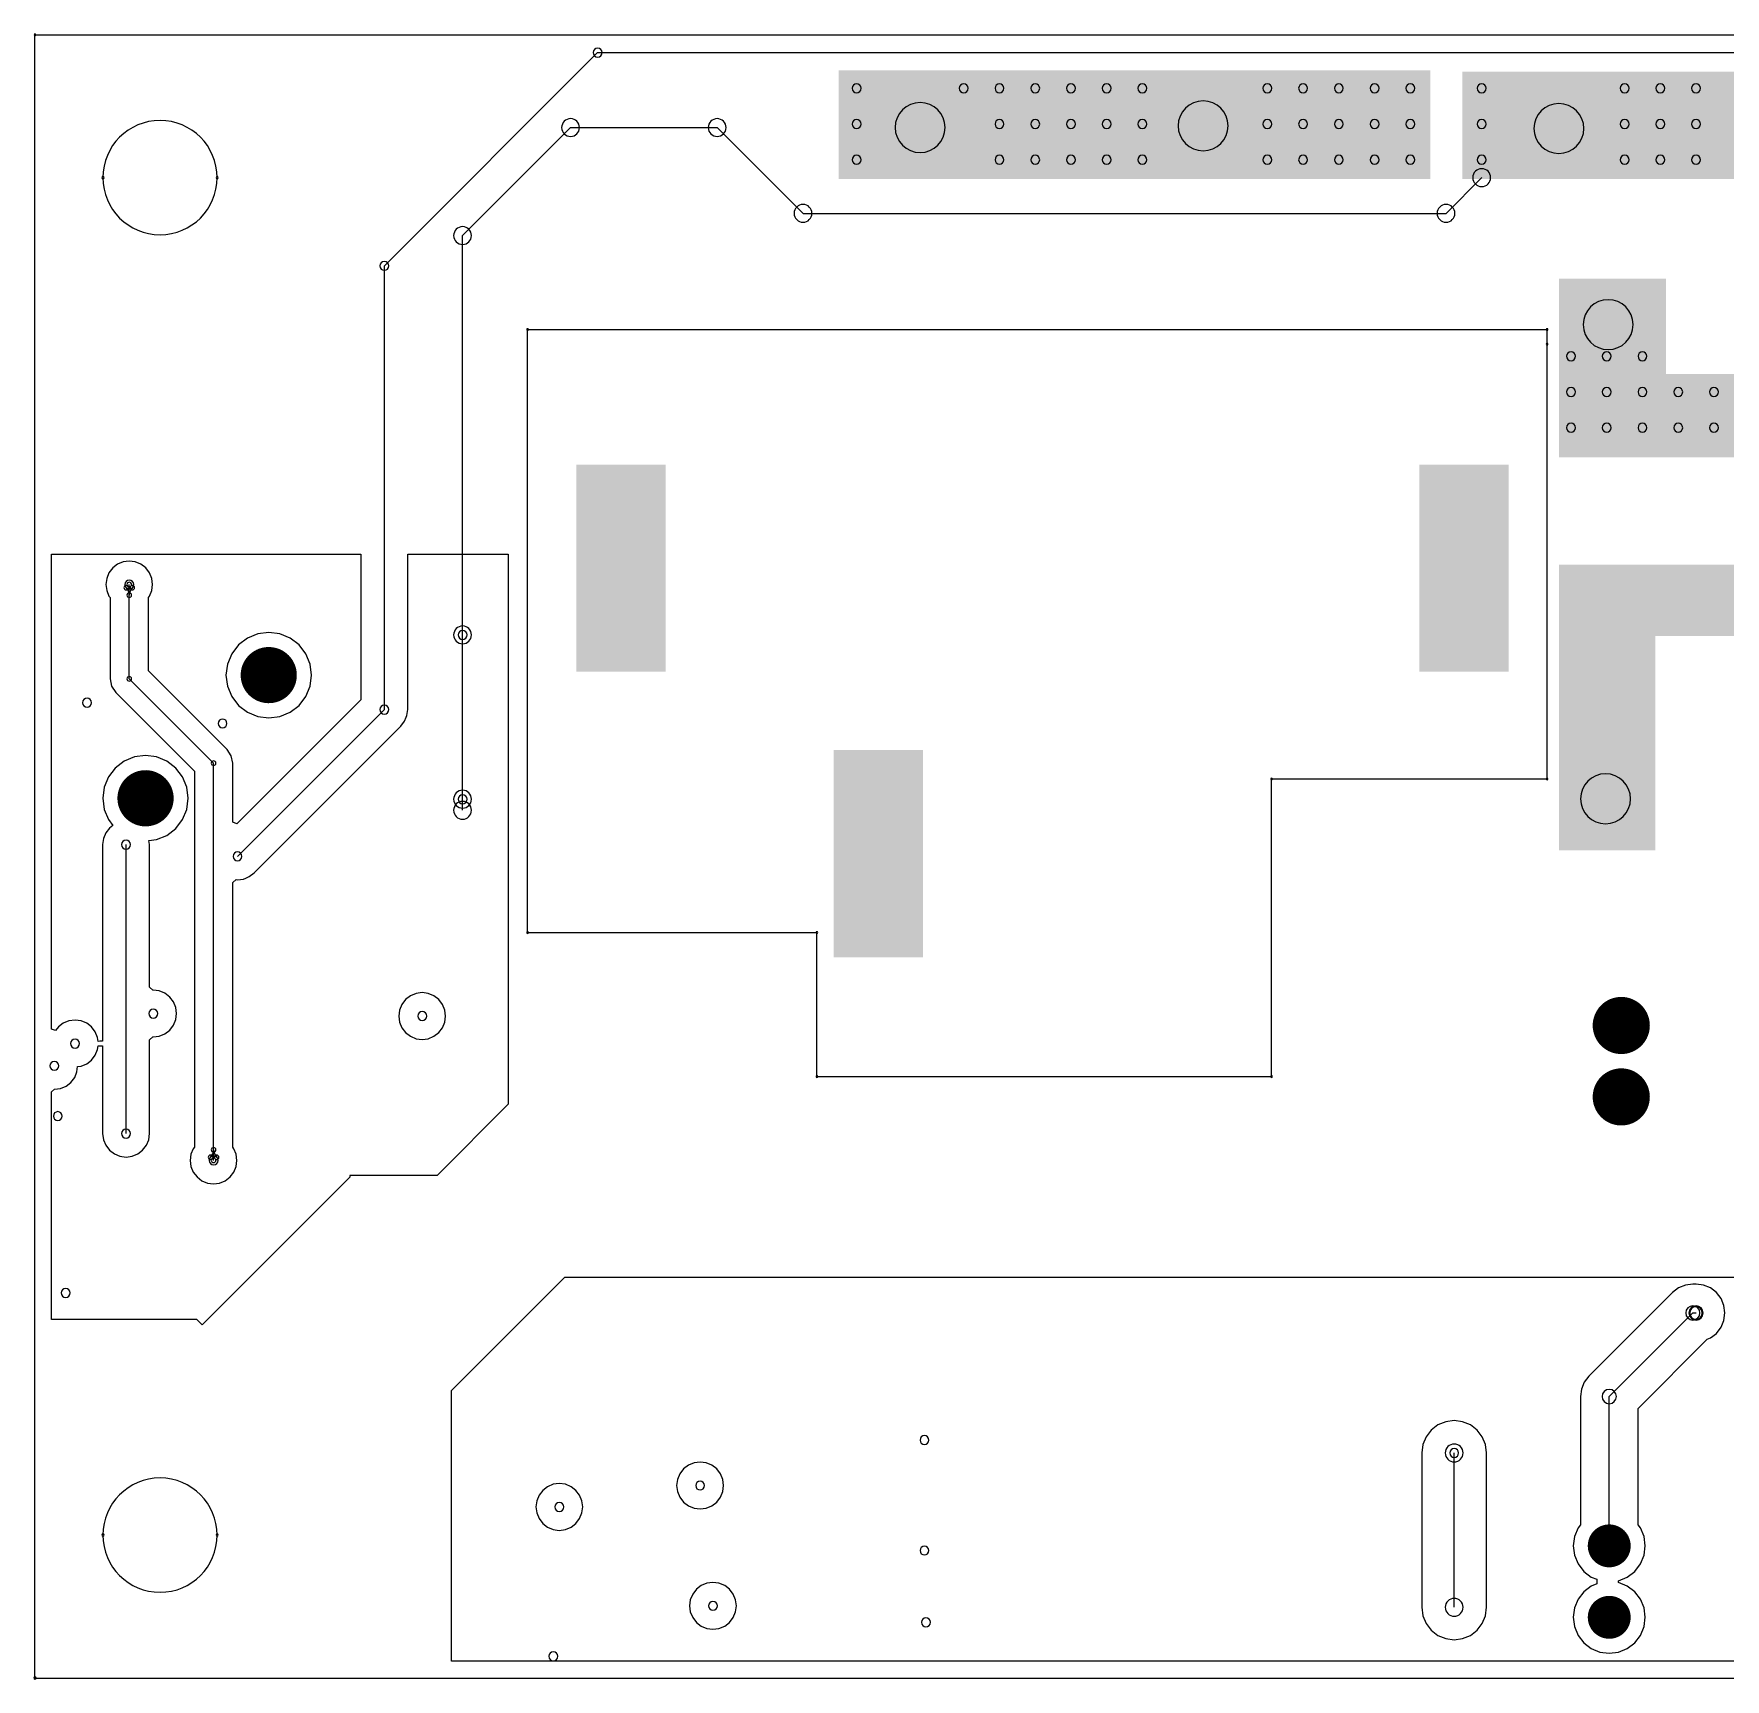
# Model space of a CAD drawing. Header units: inches. Extents: x 32166 to 34772, y 2386 to 4229.
# Drawn here: x 32893 to 33097.6, y 3322.4 to 3521.3 of the extents above; entities that cross this region are included whole.
import ezdxf

# ---------------------------------------------------------------- set-up
doc = ezdxf.new("R2010")
doc.units = ezdxf.units.IN
doc.header["$LTSCALE"] = 0.64311
doc.header["$MEASUREMENT"] = 0
for name, color, linetype in [('KEEPOUTLAYER', 6, 'CONTINUOUS'), ('MIDLAYER2', 76, 'CONTINUOUS'), ('MULTILAYER', 9, 'CONTINUOUS')]:
    doc.layers.add(name, color=color, linetype=linetype)

msp = doc.modelspace()

# ---------------------------------------------------------------- linework, layer by layer
at = {"layer": 'KEEPOUTLAYER'}
for p, q in [((32893.17, 3521.21), (34340.37, 3521.21)), ((32893.17, 3322.49), (32893.17, 3521.21)), ((32952.74, 3485.55), (33076.03, 3485.55)), ((32952.74, 3412.63), (32952.74, 3485.55)), ((33076.03, 3483.78), (33076.03, 3485.55)), ((33076.03, 3431.21), (33076.03, 3483.78)), ((33042.72, 3395.22), (33042.72, 3431.21)), ((33042.72, 3431.21), (33076.03, 3431.21)), ((32952.74, 3412.63), (32987.73, 3412.63)), ((32987.73, 3395.22), (32987.73, 3412.63)), ((32987.73, 3395.22), (33042.72, 3395.22)), ((32893.17, 3322.49), (34340.37, 3322.49))]:
    msp.add_line(p, q, dxfattribs=at)
for centre, radius, start, end in [((32893.17, 3521.21), 0.108, 0, 180), ((32893.17, 3521.21), 0.108, 0, 180), ((32893.17, 3521.21), 0.108, 180, 0), ((32893.17, 3521.21), 0.108, 180, 0), ((32908.29, 3503.93), 6.91, 0, 180), ((32901.38, 3503.93), 0.137, 0, 180), ((32901.38, 3503.93), 0.137, 180, 0), ((32908.29, 3503.93), 6.91, 180, 0), ((32915.2, 3503.93), 0.137, 0, 180), ((32915.2, 3503.93), 0.137, 180, 0), ((32952.74, 3485.55), 0.108, 0, 180), ((32952.74, 3485.55), 0.108, 0, 180), ((32952.74, 3485.55), 0.108, 180, 0), ((32952.74, 3485.55), 0.108, 180, 0), ((33076.03, 3485.55), 0.108, 0, 180), ((33076.03, 3485.55), 0.108, 0, 180), ((33076.03, 3485.55), 0.108, 180, 0), ((33076.03, 3485.55), 0.108, 180, 0), ((33076.03, 3483.78), 0.108, 0, 180), ((33076.03, 3483.78), 0.108, 0, 180), ((33076.03, 3483.78), 0.108, 180, 0), ((33076.03, 3483.78), 0.108, 180, 0), ((33042.72, 3431.21), 0.108, 0, 180), ((33042.72, 3431.21), 0.108, 0, 180), ((33042.72, 3431.21), 0.108, 180, 0), ((33042.72, 3431.21), 0.108, 180, 0), ((33076.03, 3431.21), 0.108, 0, 180), ((33076.03, 3431.21), 0.108, 0, 180), ((33076.03, 3431.21), 0.108, 180, 0), ((33076.03, 3431.21), 0.108, 180, 0), ((32952.74, 3412.63), 0.108, 0, 180), ((32952.74, 3412.63), 0.108, 0, 180), ((32952.74, 3412.63), 0.108, 180, 0), ((32952.74, 3412.63), 0.108, 180, 0), ((32987.73, 3412.63), 0.108, 0, 180), ((32987.73, 3412.63), 0.108, 0, 180), ((32987.73, 3412.63), 0.108, 180, 0), ((32987.73, 3412.63), 0.108, 180, 0), ((32987.73, 3395.22), 0.108, 0, 180), ((32987.73, 3395.22), 0.108, 0, 180), ((32987.73, 3395.22), 0.108, 180, 0), ((32987.73, 3395.22), 0.108, 180, 0), ((33042.72, 3395.22), 0.108, 0, 180), ((33042.72, 3395.22), 0.108, 0, 180), ((33042.72, 3395.22), 0.108, 180, 0), ((33042.72, 3395.22), 0.108, 180, 0), ((32908.29, 3339.77), 6.91, 0, 180), ((32901.38, 3339.77), 0.137, 0, 180), ((32901.38, 3339.77), 0.137, 180, 0), ((32908.29, 3339.77), 6.91, 180, 0), ((32915.2, 3339.77), 0.137, 0, 180), ((32915.2, 3339.77), 0.137, 180, 0), ((32893.17, 3322.49), 0.137, 0, 180), ((32893.17, 3322.49), 0.137, 180, 0), ((32893.17, 3322.49), 0.108, 0, 180), ((32893.17, 3322.49), 0.108, 180, 0)]:
    msp.add_arc(centre, radius, start, end, dxfattribs=at)
at = {"layer": 'MIDLAYER2'}
for p, q in [((32935.42, 3493.26), (32961.21, 3519.05)), ((32961.21, 3519.05), (34061.77, 3519.05)), ((32944.88, 3496.92), (32957.94, 3509.98)), ((32957.94, 3509.98), (32975.67, 3509.98)), ((32975.67, 3509.98), (32986.05, 3499.61)), ((33063.81, 3499.61), (33068.13, 3503.93)), ((32986.05, 3499.61), (33063.81, 3499.61)), ((32944.88, 3448.63), (32944.88, 3496.92)), ((32935.42, 3439.6), (32935.42, 3493.26)), ((32895.15, 3400.96), (32895.15, 3458.4)), ((32895.15, 3458.4), (32932.58, 3458.4)), ((32903.16, 3457.18), (32902.57, 3456.73)), ((32903.84, 3457.46), (32903.16, 3457.18)), ((32904.57, 3457.56), (32903.84, 3457.46)), ((32905.3, 3457.46), (32904.57, 3457.56)), ((32905.99, 3457.18), (32905.3, 3457.46)), ((32906.57, 3456.73), (32905.99, 3457.18)), ((32932.58, 3458.4), (32932.58, 3440.78)), ((32938.25, 3439.6), (32938.25, 3458.4)), ((32938.25, 3458.4), (32950.41, 3458.4)), ((32950.41, 3458.4), (32950.41, 3391.87)), ((32901.84, 3455.46), (32901.74, 3454.72)), ((32901.74, 3454.72), (32901.84, 3453.99)), ((32902.12, 3456.14), (32901.84, 3455.46)), ((32902.57, 3456.73), (32902.12, 3456.14)), ((32904.57, 3443.32), (32904.57, 3454.72)), ((32907.02, 3456.14), (32906.57, 3456.73)), ((32907.31, 3455.46), (32907.02, 3456.14)), ((32907.4, 3454.72), (32907.31, 3455.46)), ((32907.31, 3453.99), (32907.4, 3454.72)), ((32901.84, 3453.99), (32902.12, 3453.31)), ((32902.12, 3453.31), (32902.25, 3453.14)), ((32902.25, 3453.14), (32902.25, 3443.32)), ((32906.89, 3453.14), (32907.02, 3453.31)), ((32906.89, 3444.28), (32906.89, 3453.14)), ((32907.02, 3453.31), (32907.31, 3453.99)), ((32920.1, 3448.77), (32918.85, 3448.25)), ((32921.44, 3448.94), (32920.1, 3448.77)), ((32922.78, 3448.77), (32921.44, 3448.94)), ((32924.02, 3448.25), (32922.78, 3448.77)), ((32944.88, 3428.76), (32944.88, 3448.63)), ((32917.78, 3447.43), (32916.96, 3446.36)), ((32918.85, 3448.25), (32917.78, 3447.43)), ((32925.1, 3447.43), (32924.02, 3448.25)), ((32925.92, 3446.36), (32925.1, 3447.43)), ((32916.44, 3445.11), (32916.26, 3443.77)), ((32916.96, 3446.36), (32916.44, 3445.11)), ((32926.44, 3445.11), (32925.92, 3446.36)), ((32926.61, 3443.77), (32926.44, 3445.11)), ((32902.25, 3443.32), (32902.25, 3443.32)), ((32902.25, 3443.32), (32902.25, 3443.32)), ((32902.25, 3443.32), (32902.43, 3442.43)), ((32902.43, 3442.43), (32902.93, 3441.68)), ((32904.57, 3443.32), (32914.77, 3433.12)), ((32916.41, 3434.77), (32906.89, 3444.28)), ((32916.26, 3443.77), (32916.44, 3442.43)), ((32916.44, 3442.43), (32916.96, 3441.18)), ((32925.92, 3441.18), (32926.44, 3442.43)), ((32926.44, 3442.43), (32926.61, 3443.77)), ((32902.93, 3441.68), (32912.45, 3432.16)), ((32916.96, 3441.18), (32917.78, 3440.11)), ((32932.58, 3440.78), (32917.6, 3425.79)), ((32925.1, 3440.11), (32925.92, 3441.18)), ((32917.66, 3421.85), (32935.42, 3439.6)), ((32917.78, 3440.11), (32918.85, 3439.29)), ((32918.85, 3439.29), (32920.1, 3438.77)), ((32920.1, 3438.77), (32921.44, 3438.6)), ((32921.44, 3438.6), (32922.78, 3438.77)), ((32922.78, 3438.77), (32924.02, 3439.29)), ((32924.02, 3439.29), (32925.1, 3440.11)), ((32937.87, 3438.19), (32938.07, 3438.67)), ((32938.07, 3438.67), (32938.15, 3438.87)), ((32938.15, 3438.87), (32938.25, 3439.6)), ((32919.66, 3419.85), (32937.42, 3437.6)), ((32937.42, 3437.6), (32937.87, 3438.19)), ((32916.91, 3434.01), (32916.41, 3434.77)), ((32902.88, 3432.53), (32902.06, 3431.46)), ((32903.95, 3433.35), (32902.88, 3432.53)), ((32905.2, 3433.87), (32903.95, 3433.35)), ((32906.54, 3434.05), (32905.2, 3433.87)), ((32907.88, 3433.87), (32906.54, 3434.05)), ((32909.13, 3433.35), (32907.88, 3433.87)), ((32910.2, 3432.53), (32909.13, 3433.35)), ((32911.02, 3431.46), (32910.2, 3432.53)), ((32914.77, 3385.09), (32914.77, 3433.12)), ((32917.09, 3433.12), (32916.91, 3434.01)), ((32917.09, 3426), (32917.09, 3433.12)), ((32901.54, 3430.21), (32901.37, 3428.87)), ((32902.06, 3431.46), (32901.54, 3430.21)), ((32911.54, 3430.21), (32911.02, 3431.46)), ((32911.71, 3428.87), (32911.54, 3430.21)), ((32912.45, 3432.16), (32912.45, 3386.67)), ((32901.37, 3428.87), (32901.54, 3427.53)), ((32911.54, 3427.53), (32911.71, 3428.87)), ((32944.88, 3427.42), (32944.88, 3428.76)), ((32901.54, 3427.53), (32902.06, 3426.29)), ((32902.06, 3426.29), (32902.59, 3425.59)), ((32910.2, 3425.21), (32911.02, 3426.29)), ((32911.02, 3426.29), (32911.54, 3427.53)), ((32901.73, 3424.69), (32901.45, 3424.01)), ((32902.18, 3425.28), (32901.73, 3424.69)), ((32902.59, 3425.59), (32902.18, 3425.28)), ((32907.88, 3423.88), (32909.13, 3424.39)), ((32909.13, 3424.39), (32910.2, 3425.21)), ((32917.6, 3425.79), (32917.09, 3426)), ((32901.45, 3424.01), (32901.35, 3423.27)), ((32901.35, 3423.27), (32901.35, 3399.51)), ((32904.18, 3388.33), (32904.18, 3423.27)), ((32906.95, 3423.75), (32907.88, 3423.88)), ((32907.02, 3423.27), (32906.95, 3423.75)), ((32907.02, 3406.03), (32907.02, 3423.27)), ((32917.09, 3418.68), (32917.5, 3419.04)), ((32917.09, 3386.67), (32917.09, 3418.68)), ((32917.5, 3419.04), (32917.66, 3419.02)), ((32917.66, 3419.02), (32918.39, 3419.11)), ((32918.39, 3419.11), (32918.68, 3419.23)), ((32918.68, 3419.23), (32919.08, 3419.4)), ((32919.08, 3419.4), (32919.66, 3419.85)), ((32907.43, 3405.67), (32907.02, 3406.03)), ((32907.47, 3405.67), (32907.43, 3405.67)), ((32908.2, 3405.58), (32907.47, 3405.67)), ((32908.88, 3405.29), (32908.2, 3405.58)), ((32909.47, 3404.84), (32908.88, 3405.29)), ((32909.92, 3404.26), (32909.47, 3404.84)), ((32910.2, 3403.57), (32909.92, 3404.26)), ((32910.3, 3402.84), (32910.2, 3403.57)), ((32937.54, 3403.95), (32937.26, 3403.27)), ((32937.99, 3404.54), (32937.54, 3403.95)), ((32938.58, 3404.99), (32937.99, 3404.54)), ((32939.26, 3405.27), (32938.58, 3404.99)), ((32940, 3405.37), (32939.26, 3405.27)), ((32940.73, 3405.27), (32940, 3405.37)), ((32941.41, 3404.99), (32940.73, 3405.27)), ((32942, 3404.54), (32941.41, 3404.99)), ((32942.45, 3403.95), (32942, 3404.54)), ((32942.73, 3403.27), (32942.45, 3403.95)), ((32896.59, 3401.67), (32896, 3401.22)), ((32897.27, 3401.95), (32896.59, 3401.67)), ((32898.01, 3402.04), (32897.27, 3401.95)), ((32898.74, 3401.95), (32898.01, 3402.04)), ((32899.42, 3401.67), (32898.74, 3401.95)), ((32900.01, 3401.22), (32899.42, 3401.67)), ((32909.92, 3401.43), (32910.2, 3402.11)), ((32910.2, 3402.11), (32910.3, 3402.84)), ((32937.26, 3403.27), (32937.16, 3402.54)), ((32937.16, 3402.54), (32937.26, 3401.81)), ((32937.26, 3401.81), (32937.54, 3401.12)), ((32942.45, 3401.12), (32942.73, 3401.81)), ((32942.83, 3402.54), (32942.73, 3403.27)), ((32942.73, 3401.81), (32942.83, 3402.54)), ((32895.67, 3400.78), (32895.15, 3400.96)), ((32896, 3401.22), (32895.67, 3400.78)), ((32900.46, 3400.63), (32900.01, 3401.22)), ((32900.74, 3399.95), (32900.46, 3400.63)), ((32900.8, 3399.47), (32900.74, 3399.95)), ((32901.01, 3399.49), (32900.8, 3399.47)), ((32901.35, 3399.51), (32901.01, 3399.49)), ((32901.01, 3399.49), (32901.01, 3399.49)), ((32907.02, 3399.65), (32907.43, 3400.01)), ((32907.02, 3388.33), (32907.02, 3399.65)), ((32907.43, 3400.01), (32907.47, 3400.01)), ((32907.47, 3400.01), (32908.2, 3400.11)), ((32908.2, 3400.11), (32908.88, 3400.39)), ((32908.88, 3400.39), (32909.47, 3400.84)), ((32909.47, 3400.84), (32909.92, 3401.43)), ((32937.54, 3401.12), (32937.99, 3400.54)), ((32937.99, 3400.54), (32938.58, 3400.09)), ((32938.58, 3400.09), (32939.26, 3399.8)), ((32939.26, 3399.8), (32940, 3399.71)), ((32940, 3399.71), (32940.73, 3399.8)), ((32940.73, 3399.8), (32941.41, 3400.09)), ((32941.41, 3400.09), (32942, 3400.54)), ((32942, 3400.54), (32942.45, 3401.12)), ((32900.01, 3397.21), (32900.46, 3397.8)), ((32900.46, 3397.8), (32900.74, 3398.48)), ((32900.74, 3398.48), (32900.8, 3398.95)), ((32900.8, 3398.95), (32901.01, 3398.94)), ((32901.01, 3398.94), (32901.01, 3398.94)), ((32901.01, 3398.94), (32901.35, 3398.92)), ((32901.35, 3398.92), (32901.35, 3388.33)), ((32897.97, 3395.1), (32898.25, 3395.79)), ((32898.25, 3395.79), (32898.33, 3396.42)), ((32898.33, 3396.42), (32898.74, 3396.48)), ((32898.74, 3396.48), (32899.42, 3396.76)), ((32899.42, 3396.76), (32900.01, 3397.21)), ((32895.15, 3393.37), (32895.51, 3393.69)), ((32895.15, 3365.86), (32895.15, 3393.37)), ((32895.51, 3393.69), (32896.25, 3393.79)), ((32896.25, 3393.79), (32896.93, 3394.07)), ((32896.93, 3394.07), (32897.52, 3394.52)), ((32897.52, 3394.52), (32897.97, 3395.1)), ((32950.41, 3391.87), (32941.81, 3383.27)), ((32901.35, 3388.33), (32901.45, 3387.59)), ((32901.45, 3387.59), (32901.73, 3386.91)), ((32906.64, 3386.91), (32906.92, 3387.59)), ((32906.92, 3387.59), (32907.02, 3388.33)), ((32901.73, 3386.91), (32902.18, 3386.32)), ((32902.18, 3386.32), (32902.18, 3386.32)), ((32902.18, 3386.32), (32902.18, 3386.32)), ((32902.18, 3386.32), (32902.18, 3386.32)), ((32902.18, 3386.32), (32902.18, 3386.32)), ((32902.18, 3386.32), (32902.18, 3386.32)), ((32902.18, 3386.32), (32902.18, 3386.32)), ((32902.18, 3386.32), (32902.18, 3386.32)), ((32902.18, 3386.32), (32902.18, 3386.32)), ((32902.18, 3386.32), (32902.18, 3386.32)), ((32902.18, 3386.32), (32902.18, 3386.32)), ((32902.18, 3386.32), (32902.18, 3386.32)), ((32902.18, 3386.32), (32902.77, 3385.87)), ((32902.77, 3385.87), (32903.45, 3385.59)), ((32903.45, 3385.59), (32904.18, 3385.49)), ((32904.18, 3385.49), (32904.92, 3385.59)), ((32904.92, 3385.59), (32905.6, 3385.87)), ((32904.92, 3385.59), (32904.92, 3385.59)), ((32904.92, 3385.59), (32904.92, 3385.59)), ((32905.6, 3385.87), (32906.19, 3386.32)), ((32906.19, 3386.32), (32906.64, 3386.91)), ((32906.19, 3386.32), (32906.19, 3386.32)), ((32906.19, 3386.32), (32906.19, 3386.32)), ((32912.03, 3385.82), (32911.94, 3385.09)), ((32912.31, 3386.5), (32912.03, 3385.82)), ((32912.45, 3386.67), (32912.31, 3386.5)), ((32917.22, 3386.5), (32917.09, 3386.67)), ((32917.5, 3385.82), (32917.22, 3386.5)), ((32917.6, 3385.09), (32917.5, 3385.82)), ((32911.94, 3385.09), (32912.03, 3384.35)), ((32912.03, 3384.35), (32912.31, 3383.67)), ((32912.31, 3383.67), (32912.77, 3383.08)), ((32916.77, 3383.08), (32917.22, 3383.67)), ((32917.22, 3383.67), (32917.5, 3384.35)), ((32917.5, 3384.35), (32917.6, 3385.09)), ((32941.81, 3383.27), (32931.23, 3383.27)), ((32931.23, 3383.27), (32931.23, 3383.06)), ((32912.77, 3383.08), (32913.35, 3382.63)), ((32913.35, 3382.63), (32914.03, 3382.35)), ((32931.23, 3383.06), (32913.38, 3365.21)), ((32914.03, 3382.35), (32914.77, 3382.25)), ((32914.77, 3382.25), (32915.5, 3382.35)), ((32915.5, 3382.35), (32916.18, 3382.63)), ((32916.18, 3382.63), (32916.77, 3383.08)), ((32952.85, 3366.56), (32957.25, 3370.96)), ((32957.25, 3370.96), (33107.74, 3370.96)), ((33091.19, 3369.1), (33081.08, 3359)), ((33091.92, 3369.66), (33091.19, 3369.1)), ((33092.76, 3370.01), (33091.92, 3369.66)), ((33093.66, 3370.13), (33092.76, 3370.01)), ((33094.05, 3370.13), (33093.66, 3370.13)), ((33094.95, 3370.01), (33094.05, 3370.13)), ((33095.79, 3369.66), (33094.95, 3370.01)), ((33096.51, 3369.1), (33095.79, 3369.66)), ((33097.07, 3368.38), (33096.51, 3369.1)), ((33097.41, 3367.54), (33097.07, 3368.38)), ((33097.53, 3366.64), (33097.41, 3367.54)), ((32912.74, 3365.86), (32895.15, 3365.86)), ((32913.38, 3365.21), (32912.74, 3365.86)), ((32943.54, 3357.24), (32952.85, 3366.56)), ((33083.55, 3356.53), (33093.66, 3366.64)), ((33093.66, 3366.64), (33094.05, 3366.64)), ((33096.51, 3364.17), (33097.07, 3364.9)), ((33097.07, 3364.9), (33097.41, 3365.74)), ((33097.41, 3365.74), (33097.53, 3366.64)), ((33087.04, 3355.09), (33095.41, 3363.46)), ((33095.41, 3363.46), (33095.79, 3363.62)), ((33095.79, 3363.62), (33096.51, 3364.17)), ((33081.08, 3359), (33080.53, 3358.27)), ((32943.54, 3324.53), (32943.54, 3357.24)), ((33080.18, 3357.43), (33080.06, 3356.53)), ((33080.06, 3356.53), (33080.06, 3341.03)), ((33080.53, 3358.27), (33080.18, 3357.43)), ((33083.55, 3338.47), (33083.55, 3356.53)), ((33087.04, 3341.03), (33087.04, 3355.09)), ((33062.03, 3352.48), (33061.4, 3351.67)), ((33062.84, 3353.1), (33062.03, 3352.48)), ((33063.79, 3353.49), (33062.84, 3353.1)), ((33064.8, 3353.63), (33063.79, 3353.49)), ((33065.82, 3353.49), (33064.8, 3353.63)), ((33066.76, 3353.1), (33065.82, 3353.49)), ((33067.57, 3352.48), (33066.76, 3353.1)), ((33068.2, 3351.67), (33067.57, 3352.48)), ((33061.01, 3350.72), (33060.88, 3349.71)), ((33061.4, 3351.67), (33061.01, 3350.72)), ((33068.59, 3350.72), (33068.2, 3351.67)), ((33068.72, 3349.71), (33068.59, 3350.72)), ((32972.87, 3348.51), (32972.19, 3348.23)), ((32973.61, 3348.61), (32972.87, 3348.51)), ((32974.34, 3348.51), (32973.61, 3348.61)), ((32975.02, 3348.23), (32974.34, 3348.51)), ((33060.88, 3349.71), (33060.88, 3331.04)), ((33064.8, 3331.04), (33064.8, 3349.71)), ((33068.72, 3331.04), (33068.72, 3349.71)), ((32970.87, 3346.51), (32970.77, 3345.77)), ((32971.15, 3347.19), (32970.87, 3346.51)), ((32971.6, 3347.78), (32971.15, 3347.19)), ((32972.19, 3348.23), (32971.6, 3347.78)), ((32975.61, 3347.78), (32975.02, 3348.23)), ((32976.06, 3347.19), (32975.61, 3347.78)), ((32976.34, 3346.51), (32976.06, 3347.19)), ((32976.44, 3345.77), (32976.34, 3346.51)), ((32954.13, 3344.6), (32953.85, 3343.92)), ((32954.58, 3345.18), (32954.13, 3344.6)), ((32955.17, 3345.63), (32954.58, 3345.18)), ((32955.85, 3345.92), (32955.17, 3345.63)), ((32956.58, 3346.01), (32955.85, 3345.92)), ((32957.32, 3345.92), (32956.58, 3346.01)), ((32958, 3345.63), (32957.32, 3345.92)), ((32958.59, 3345.18), (32958, 3345.63)), ((32959.04, 3344.6), (32958.59, 3345.18)), ((32959.32, 3343.92), (32959.04, 3344.6)), ((32970.77, 3345.77), (32970.87, 3345.04)), ((32970.87, 3345.04), (32971.15, 3344.36)), ((32971.15, 3344.36), (32971.6, 3343.77)), ((32975.61, 3343.77), (32976.06, 3344.36)), ((32976.06, 3344.36), (32976.34, 3345.04)), ((32976.34, 3345.04), (32976.44, 3345.77)), ((32953.85, 3343.92), (32953.75, 3343.18)), ((32953.75, 3343.18), (32953.85, 3342.45)), ((32953.85, 3342.45), (32954.13, 3341.77)), ((32959.04, 3341.77), (32959.32, 3342.45)), ((32959.42, 3343.18), (32959.32, 3343.92)), ((32959.32, 3342.45), (32959.42, 3343.18)), ((32971.6, 3343.77), (32972.19, 3343.32)), ((32972.19, 3343.32), (32972.87, 3343.04)), ((32972.87, 3343.04), (32973.61, 3342.94)), ((32973.61, 3342.94), (32974.34, 3343.04)), ((32974.34, 3343.04), (32975.02, 3343.32)), ((32975.02, 3343.32), (32975.61, 3343.77)), ((32954.13, 3341.77), (32954.58, 3341.18)), ((32954.58, 3341.18), (32955.17, 3340.73)), ((32955.17, 3340.73), (32955.85, 3340.45)), ((32955.85, 3340.45), (32956.58, 3340.35)), ((32956.58, 3340.35), (32957.32, 3340.45)), ((32957.32, 3340.45), (32958, 3340.73)), ((32958, 3340.73), (32958.59, 3341.18)), ((32958.59, 3341.18), (32959.04, 3341.77)), ((33079.78, 3340.65), (33079.34, 3339.6)), ((33080.06, 3341.03), (33079.78, 3340.65)), ((33087.32, 3340.65), (33087.04, 3341.03)), ((33087.76, 3339.6), (33087.32, 3340.65)), ((33079.34, 3339.6), (33079.19, 3338.47)), ((33079.19, 3338.47), (33079.34, 3337.35)), ((33087.91, 3338.47), (33087.76, 3339.6)), ((33087.76, 3337.35), (33087.91, 3338.47)), ((33079.34, 3337.35), (33079.78, 3336.29)), ((33079.78, 3336.29), (33080.47, 3335.39)), ((33086.63, 3335.39), (33087.32, 3336.29)), ((33087.32, 3336.29), (33087.76, 3337.35)), ((32975.16, 3334.05), (32974.43, 3333.95)), ((32975.89, 3333.95), (32975.16, 3334.05)), ((33080.47, 3335.39), (33081.37, 3334.7)), ((33081.37, 3334.7), (33082.03, 3334.43)), ((33082.03, 3334.43), (33082.03, 3333.88)), ((33084.68, 3334.26), (33085.73, 3334.7)), ((33084.68, 3334.04), (33084.68, 3334.26)), ((33085.73, 3333.61), (33084.68, 3334.04)), ((33085.73, 3334.7), (33086.63, 3335.39)), ((32972.71, 3332.63), (32972.42, 3331.95)), ((32973.16, 3333.22), (32972.71, 3332.63)), ((32973.74, 3333.67), (32973.16, 3333.22)), ((32974.43, 3333.95), (32973.74, 3333.67)), ((32976.58, 3333.67), (32975.89, 3333.95)), ((32977.16, 3333.22), (32976.58, 3333.67)), ((32977.61, 3332.63), (32977.16, 3333.22)), ((32977.9, 3331.95), (32977.61, 3332.63)), ((33079.78, 3332.01), (33079.34, 3330.96)), ((33080.47, 3332.91), (33079.78, 3332.01)), ((33081.37, 3333.61), (33080.47, 3332.91)), ((33082.03, 3333.88), (33081.37, 3333.61)), ((33086.63, 3332.91), (33085.73, 3333.61)), ((33087.32, 3332.01), (33086.63, 3332.91)), ((33087.76, 3330.96), (33087.32, 3332.01)), ((32972.42, 3331.95), (32972.33, 3331.22)), ((32972.33, 3331.22), (32972.42, 3330.48)), ((32972.42, 3330.48), (32972.71, 3329.8)), ((32977.61, 3329.8), (32977.9, 3330.48)), ((32977.99, 3331.22), (32977.9, 3331.95)), ((32977.9, 3330.48), (32977.99, 3331.22)), ((33060.88, 3331.04), (33061.01, 3330.03)), ((33061.01, 3330.03), (33061.4, 3329.08)), ((33068.2, 3329.08), (33068.59, 3330.03)), ((33068.59, 3330.03), (33068.72, 3331.04)), ((33079.34, 3330.96), (33079.19, 3329.83)), ((33087.91, 3329.83), (33087.76, 3330.96)), ((32972.71, 3329.8), (32973.16, 3329.21)), ((32973.16, 3329.21), (32973.74, 3328.76)), ((32973.74, 3328.76), (32974.43, 3328.48)), ((32974.43, 3328.48), (32975.16, 3328.38)), ((32975.16, 3328.38), (32975.89, 3328.48)), ((32975.89, 3328.48), (32976.58, 3328.76)), ((32976.58, 3328.76), (32977.16, 3329.21)), ((32977.16, 3329.21), (32977.61, 3329.8)), ((33061.4, 3329.08), (33062.03, 3328.27)), ((33062.03, 3328.27), (33062.84, 3327.65)), ((33066.76, 3327.65), (33067.57, 3328.27)), ((33067.57, 3328.27), (33068.2, 3329.08)), ((33079.19, 3329.83), (33079.34, 3328.71)), ((33079.34, 3328.71), (33079.78, 3327.65)), ((33087.32, 3327.65), (33087.76, 3328.71)), ((33087.76, 3328.71), (33087.91, 3329.83)), ((33062.84, 3327.65), (33063.79, 3327.25)), ((33063.79, 3327.25), (33064.8, 3327.12)), ((33064.8, 3327.12), (33065.82, 3327.25)), ((33065.82, 3327.25), (33066.76, 3327.65)), ((33079.78, 3327.65), (33080.47, 3326.75)), ((33080.47, 3326.75), (33081.37, 3326.06)), ((33081.37, 3326.06), (33082.42, 3325.62)), ((33084.68, 3325.62), (33085.73, 3326.06)), ((33085.73, 3326.06), (33086.63, 3326.75)), ((33086.63, 3326.75), (33087.32, 3327.65)), ((33467.26, 3324.53), (32943.54, 3324.53)), ((33082.42, 3325.62), (33083.55, 3325.48)), ((33083.55, 3325.48), (33084.68, 3325.62))]:
    msp.add_line(p, q, dxfattribs=at)
for points, const_width in [([(32922.64, 3444.97, 1), (32920.24, 3442.57, 1)], 3.4), ([(32907.74, 3430.08, 1), (32905.34, 3427.67, 1)], 3.4), ([(33083.28, 3401.4, 1), (33086.73, 3401.4, 1)], 3.46), ([(33083.28, 3392.76, 1), (33086.73, 3392.76, 1)], 3.46), ([(33084.85, 3338.47, 1), (33082.25, 3338.47, 1)], 2.59), ([(33084.85, 3329.83, 1), (33082.25, 3329.83, 1)], 2.59)]:
    msp.add_lwpolyline(points, format="xyb", close=True, dxfattribs=dict(at, const_width=const_width))
for centre, radius, start, end in [((32961.21, 3519.05), 0.54, 0, 180), ((32961.21, 3519.05), 0.54, 0, 180), ((32961.21, 3519.05), 0.54, 180, 0), ((32961.21, 3519.05), 0.54, 180, 0), ((32992.53, 3514.73), 0.54, 0, 180), ((32992.53, 3514.73), 0.54, 180, 0), ((33005.49, 3514.73), 0.54, 0, 180), ((33005.49, 3514.73), 0.54, 180, 0), ((33009.81, 3514.73), 0.54, 0, 180), ((33009.81, 3514.73), 0.54, 180, 0), ((33014.13, 3514.73), 0.54, 0, 180), ((33014.13, 3514.73), 0.54, 180, 0), ((33018.45, 3514.73), 0.54, 0, 180), ((33018.45, 3514.73), 0.54, 180, 0), ((33022.77, 3514.73), 0.54, 0, 180), ((33022.77, 3514.73), 0.54, 180, 0), ((33027.09, 3514.73), 0.54, 0, 180), ((33027.09, 3514.73), 0.54, 180, 0), ((33042.21, 3514.73), 0.54, 0, 180), ((33042.21, 3514.73), 0.54, 180, 0), ((33046.53, 3514.73), 0.54, 0, 180), ((33046.53, 3514.73), 0.54, 180, 0), ((33050.85, 3514.73), 0.54, 0, 180), ((33050.85, 3514.73), 0.54, 180, 0), ((33055.17, 3514.73), 0.54, 0, 180), ((33055.17, 3514.73), 0.54, 180, 0), ((33059.49, 3514.73), 0.54, 0, 180), ((33059.49, 3514.73), 0.54, 180, 0), ((33068.13, 3514.73), 0.54, 0, 180), ((33068.13, 3514.73), 0.54, 180, 0), ((33085.41, 3514.73), 0.54, 0, 180), ((33085.41, 3514.73), 0.54, 180, 0), ((33089.73, 3514.73), 0.54, 0, 180), ((33089.73, 3514.73), 0.54, 180, 0), ((33094.05, 3514.73), 0.54, 0, 180), ((33094.05, 3514.73), 0.54, 180, 0), ((33000.21, 3509.98), 3.02, 0, 180), ((33034.43, 3510.19), 3.02, 0, 180), ((33077.46, 3509.87), 3.02, 0, 180), ((32957.94, 3509.98), 1.08, 0, 180), ((32957.94, 3509.98), 1.08, 0, 180), ((32957.94, 3509.98), 1.08, 180, 0), ((32957.94, 3509.98), 1.08, 180, 0), ((32975.67, 3509.98), 1.08, 0, 180), ((32975.67, 3509.98), 1.08, 0, 180), ((32975.67, 3509.98), 1.08, 180, 0), ((32975.67, 3509.98), 1.08, 180, 0), ((32992.53, 3510.41), 0.54, 0, 180), ((32992.53, 3510.41), 0.54, 180, 0), ((33000.21, 3509.98), 3.02, 180, 0), ((33009.81, 3510.41), 0.54, 0, 180), ((33009.81, 3510.41), 0.54, 180, 0), ((33014.13, 3510.41), 0.54, 0, 180), ((33014.13, 3510.41), 0.54, 180, 0), ((33018.45, 3510.41), 0.54, 0, 180), ((33018.45, 3510.41), 0.54, 180, 0), ((33022.77, 3510.41), 0.54, 0, 180), ((33022.77, 3510.41), 0.54, 180, 0), ((33027.09, 3510.41), 0.54, 0, 180), ((33027.09, 3510.41), 0.54, 180, 0), ((33034.43, 3510.19), 3.02, 180, 0), ((33042.21, 3510.41), 0.54, 0, 180), ((33042.21, 3510.41), 0.54, 180, 0), ((33046.53, 3510.41), 0.54, 0, 180), ((33046.53, 3510.41), 0.54, 180, 0), ((33050.85, 3510.41), 0.54, 0, 180), ((33050.85, 3510.41), 0.54, 180, 0), ((33055.17, 3510.41), 0.54, 0, 180), ((33055.17, 3510.41), 0.54, 180, 0), ((33059.49, 3510.41), 0.54, 0, 180), ((33059.49, 3510.41), 0.54, 180, 0), ((33068.13, 3510.41), 0.54, 0, 180), ((33068.13, 3510.41), 0.54, 180, 0), ((33085.41, 3510.41), 0.54, 0, 180), ((33085.41, 3510.41), 0.54, 180, 0), ((33089.73, 3510.41), 0.54, 0, 180), ((33089.73, 3510.41), 0.54, 180, 0), ((33094.05, 3510.41), 0.54, 0, 180), ((33094.05, 3510.41), 0.54, 180, 0), ((33077.46, 3509.87), 3.02, 180, 0), ((32992.53, 3506.09), 0.54, 0, 180), ((32992.53, 3506.09), 0.54, 180, 0), ((33009.81, 3506.09), 0.54, 0, 180), ((33009.81, 3506.09), 0.54, 180, 0), ((33014.13, 3506.09), 0.54, 0, 180), ((33014.13, 3506.09), 0.54, 180, 0), ((33018.45, 3506.09), 0.54, 0, 180), ((33018.45, 3506.09), 0.54, 180, 0), ((33022.77, 3506.09), 0.54, 0, 180), ((33022.77, 3506.09), 0.54, 180, 0), ((33027.09, 3506.09), 0.54, 0, 180), ((33027.09, 3506.09), 0.54, 180, 0), ((33042.21, 3506.09), 0.54, 0, 180), ((33042.21, 3506.09), 0.54, 180, 0), ((33046.53, 3506.09), 0.54, 0, 180), ((33046.53, 3506.09), 0.54, 180, 0), ((33050.85, 3506.09), 0.54, 0, 180), ((33050.85, 3506.09), 0.54, 180, 0), ((33055.17, 3506.09), 0.54, 0, 180), ((33055.17, 3506.09), 0.54, 180, 0), ((33059.49, 3506.09), 0.54, 0, 180), ((33059.49, 3506.09), 0.54, 180, 0), ((33068.13, 3506.09), 0.54, 0, 180), ((33068.13, 3506.09), 0.54, 180, 0), ((33085.41, 3506.09), 0.54, 0, 180), ((33085.41, 3506.09), 0.54, 180, 0), ((33089.73, 3506.09), 0.54, 0, 180), ((33089.73, 3506.09), 0.54, 180, 0), ((33094.05, 3506.09), 0.54, 0, 180), ((33094.05, 3506.09), 0.54, 180, 0), ((33068.13, 3503.93), 1.08, 0, 180), ((33068.13, 3503.93), 1.08, 180, 0), ((32986.05, 3499.61), 1.08, 0, 180), ((32986.05, 3499.61), 1.08, 0, 180), ((33063.81, 3499.61), 1.08, 0, 180), ((33063.81, 3499.61), 1.08, 0, 180), ((32944.88, 3496.92), 1.08, 0, 180), ((32944.88, 3496.92), 1.08, 0, 180), ((32986.05, 3499.61), 1.08, 180, 0), ((32986.05, 3499.61), 1.08, 180, 0), ((33063.81, 3499.61), 1.08, 180, 0), ((33063.81, 3499.61), 1.08, 180, 0), ((32944.88, 3496.92), 1.08, 180, 0), ((32944.88, 3496.92), 1.08, 180, 0), ((32935.42, 3493.26), 0.54, 0, 180), ((32935.42, 3493.26), 0.54, 0, 180), ((32935.42, 3493.26), 0.54, 180, 0), ((32935.42, 3493.26), 0.54, 180, 0), ((33083.42, 3486.15), 3.02, 0, 180), ((33083.42, 3486.15), 3.02, 180, 0), ((33078.93, 3482.33), 0.54, 0, 180), ((33078.93, 3482.33), 0.54, 180, 0), ((33083.25, 3482.33), 0.54, 0, 180), ((33083.25, 3482.33), 0.54, 180, 0), ((33087.57, 3482.33), 0.54, 0, 180), ((33087.57, 3482.33), 0.54, 180, 0), ((33078.93, 3478.01), 0.54, 0, 180), ((33078.93, 3478.01), 0.54, 0, 180), ((33078.93, 3478.01), 0.54, 180, 0), ((33078.93, 3478.01), 0.54, 180, 0), ((33083.25, 3478.01), 0.54, 0, 180), ((33083.25, 3478.01), 0.54, 0, 180), ((33083.25, 3478.01), 0.54, 180, 0), ((33083.25, 3478.01), 0.54, 180, 0), ((33087.57, 3478.01), 0.54, 0, 180), ((33087.57, 3478.01), 0.54, 0, 180), ((33087.57, 3478.01), 0.54, 180, 0), ((33087.57, 3478.01), 0.54, 180, 0), ((33091.89, 3478.01), 0.54, 0, 180), ((33091.89, 3478.01), 0.54, 180, 0), ((33096.21, 3478.01), 0.54, 0, 180), ((33096.21, 3478.01), 0.54, 180, 0), ((33078.93, 3473.69), 0.54, 0, 180), ((33078.93, 3473.69), 0.54, 180, 0), ((33083.25, 3473.69), 0.54, 0, 180), ((33083.25, 3473.69), 0.54, 180, 0), ((33087.57, 3473.69), 0.54, 0, 180), ((33087.57, 3473.69), 0.54, 180, 0), ((33091.89, 3473.69), 0.54, 0, 180), ((33091.89, 3473.69), 0.54, 180, 0), ((33096.21, 3473.69), 0.54, 0, 180), ((33096.21, 3473.69), 0.54, 180, 0), ((32904.57, 3454.72), 0.54, 0, 180), ((32904.57, 3454.72), 0.54, 180, 0), ((32904.57, 3454.72), 0.274, 0, 180), ((32904.57, 3454.72), 0.274, 180, 0), ((32904.2, 3454.35), 0.274, 0, 180), ((32904.2, 3454.35), 0.274, 0, 180), ((32904.2, 3454.35), 0.274, 180, 0), ((32904.2, 3454.35), 0.274, 180, 0), ((32903.29, 3453.44), 1.28, 0.0004, 45.0004), ((32903.29, 3453.44), 1.28, 0.0004, 45.0004), ((32904.57, 3453.44), 0.274, 0, 180), ((32904.57, 3453.44), 0.274, 0, 180), ((32904.57, 3453.44), 0.274, 0, 180), ((32904.57, 3453.44), 0.274, 0, 180), ((32904.57, 3453.44), 0.274, 180, 0), ((32904.57, 3453.44), 0.274, 180, 0), ((32904.57, 3453.44), 0.274, 180, 0), ((32904.57, 3453.44), 0.274, 180, 0), ((32905.85, 3453.44), 1.28, 134.9996, 179.9996), ((32905.85, 3453.44), 1.28, 134.9996, 179.9996), ((32904.95, 3454.35), 0.274, 0, 180), ((32904.95, 3454.35), 0.274, 0, 180), ((32904.95, 3454.35), 0.274, 180, 0), ((32904.95, 3454.35), 0.274, 180, 0), ((32944.88, 3448.63), 1.08, 0, 180), ((32944.88, 3448.63), 1.08, 0, 180), ((32944.88, 3448.63), 1.08, 180, 0), ((32944.88, 3448.63), 1.08, 180, 0), ((32944.88, 3448.63), 0.54, 0, 180), ((32944.88, 3448.63), 0.54, 180, 0), ((32904.57, 3443.32), 0.274, 0, 180), ((32904.57, 3443.32), 0.274, 0, 180), ((32904.57, 3443.32), 0.274, 180, 0), ((32904.57, 3443.32), 0.274, 180, 0), ((32899.47, 3440.43), 0.54, 0, 180), ((32899.47, 3440.43), 0.54, 180, 0), ((32915.85, 3437.92), 0.54, 0, 180), ((32935.42, 3439.6), 0.54, 0, 180), ((32935.42, 3439.6), 0.54, 0, 180), ((32935.42, 3439.6), 0.54, 180, 0), ((32935.42, 3439.6), 0.54, 180, 0), ((32915.85, 3437.92), 0.54, 180, 0), ((32914.77, 3433.12), 0.274, 0, 180), ((32914.77, 3433.12), 0.274, 0, 180), ((32914.77, 3433.12), 0.274, 180, 0), ((32914.77, 3433.12), 0.274, 180, 0), ((33083.11, 3428.82), 3.02, 0, 180), ((32944.88, 3428.76), 1.08, 0, 180), ((32944.88, 3428.76), 1.08, 0, 180), ((32944.88, 3428.76), 1.08, 180, 0), ((32944.88, 3428.76), 1.08, 180, 0), ((32944.88, 3427.42), 1.08, 0, 180), ((32944.88, 3428.76), 0.54, 0, 180), ((32944.88, 3428.76), 0.54, 180, 0), ((33083.11, 3428.82), 3.02, 180, 0), ((32944.88, 3427.42), 1.08, 180, 0), ((32904.18, 3423.27), 0.54, 0, 180), ((32904.18, 3423.27), 0.54, 0, 180), ((32904.18, 3423.27), 0.54, 180, 0), ((32904.18, 3423.27), 0.54, 180, 0), ((32917.66, 3421.85), 0.54, 0, 180), ((32917.66, 3421.85), 0.54, 0, 180), ((32917.66, 3421.85), 0.54, 180, 0), ((32917.66, 3421.85), 0.54, 180, 0), ((32907.47, 3402.84), 0.54, 0, 180), ((32907.47, 3402.84), 0.54, 180, 0), ((32940, 3402.54), 0.54, 0, 180), ((32940, 3402.54), 0.54, 180, 0), ((32898.01, 3399.21), 0.54, 0, 180), ((32898.01, 3399.21), 0.54, 180, 0), ((32895.51, 3396.52), 0.54, 0, 180), ((32895.51, 3396.52), 0.54, 180, 0), ((32895.93, 3390.44), 0.54, 0, 180), ((32895.93, 3390.44), 0.54, 180, 0), ((32904.18, 3388.33), 0.54, 0, 180), ((32904.18, 3388.33), 0.54, 0, 180), ((32904.18, 3388.33), 0.54, 180, 0), ((32904.18, 3388.33), 0.54, 180, 0), ((32914.39, 3385.46), 0.274, 0, 180), ((32914.39, 3385.46), 0.274, 0, 180), ((32914.39, 3385.46), 0.274, 180, 0), ((32914.39, 3385.46), 0.274, 180, 0), ((32914.77, 3385.09), 0.54, 0, 180), ((32913.49, 3386.37), 1.28, 314.9998, 359.9998), ((32913.49, 3386.37), 1.28, 314.9998, 359.9998), ((32914.77, 3386.37), 0.274, 0, 180), ((32914.77, 3386.37), 0.274, 0, 180), ((32914.77, 3386.37), 0.274, 0, 180), ((32914.77, 3386.37), 0.274, 0, 180), ((32914.77, 3386.37), 0.274, 180, 0), ((32914.77, 3386.37), 0.274, 180, 0), ((32914.77, 3386.37), 0.274, 180, 0), ((32914.77, 3386.37), 0.274, 180, 0), ((32914.77, 3385.09), 0.274, 0, 180), ((32916.05, 3386.37), 1.28, 180.0003, 225.0003), ((32916.05, 3386.37), 1.28, 180.0003, 225.0003), ((32915.14, 3385.46), 0.274, 0, 180), ((32915.14, 3385.46), 0.274, 0, 180), ((32915.14, 3385.46), 0.274, 180, 0), ((32915.14, 3385.46), 0.274, 180, 0), ((32914.77, 3385.09), 0.54, 180, 0), ((32914.77, 3385.09), 0.274, 180, 0), ((32896.88, 3369.06), 0.54, 0, 180), ((32896.88, 3369.06), 0.54, 180, 0), ((33093.66, 3366.64), 0.864, 0, 180), ((33093.66, 3366.64), 0.864, 0, 180), ((33094.05, 3366.64), 0.864, 0, 180), ((33094.05, 3366.64), 0.756, 0, 180), ((33093.66, 3366.64), 0.864, 180, 0), ((33093.66, 3366.64), 0.864, 180, 0), ((33094.05, 3366.64), 0.864, 180, 0), ((33094.05, 3366.64), 0.756, 180, 0), ((33083.55, 3356.53), 0.864, 0, 180), ((33083.55, 3356.53), 0.864, 0, 180), ((33083.55, 3356.53), 0.864, 180, 0), ((33083.55, 3356.53), 0.864, 180, 0), ((33000.74, 3351.26), 0.54, 0, 180), ((33000.74, 3351.26), 0.54, 180, 0), ((33064.8, 3349.71), 1.08, 0, 180), ((33064.8, 3349.71), 1.08, 180, 0), ((33064.8, 3349.71), 0.54, 0, 180), ((33064.8, 3349.71), 0.54, 180, 0), ((32973.61, 3345.77), 0.54, 0, 180), ((32973.61, 3345.77), 0.54, 180, 0), ((32956.58, 3343.18), 0.54, 0, 180), ((32956.58, 3343.18), 0.54, 180, 0), ((33000.74, 3337.91), 0.54, 0, 180), ((33083.55, 3338.47), 0.864, 0, 180), ((33083.55, 3338.47), 0.864, 180, 0), ((33000.74, 3337.91), 0.54, 180, 0), ((33064.8, 3331.04), 1.08, 0, 180), ((33064.8, 3331.04), 1.08, 0, 180), ((32975.16, 3331.22), 0.54, 0, 180), ((32975.16, 3331.22), 0.54, 180, 0), ((33064.8, 3331.04), 1.08, 180, 0), ((33064.8, 3331.04), 1.08, 180, 0), ((33000.91, 3329.23), 0.54, 0, 180), ((33000.91, 3329.23), 0.54, 180, 0), ((32955.85, 3325.12), 0.54, 0, 180), ((32955.85, 3325.12), 0.54, 180, 0)]:
    msp.add_arc(centre, radius, start, end, dxfattribs=at)
for points in [[(32990.37, 3503.78), (33061.91, 3503.78), (32990.37, 3516.89), (33061.91, 3516.89)], [(33065.8, 3503.78), (33137.51, 3503.78), (33065.8, 3516.74), (33137.51, 3516.74)], [(33077.46, 3470.09), (33090.42, 3470.09), (33077.46, 3491.69), (33090.42, 3491.69)], [(33077.46, 3470.09), (33135.09, 3470.09), (33077.46, 3480.17), (33135.09, 3480.17)], [(32958.64, 3469.23), (32958.64, 3444.18), (32969.44, 3469.23), (32969.44, 3444.18)], [(33060.6, 3469.23), (33060.6, 3444.18), (33071.4, 3469.23), (33071.4, 3444.18)], [(33077.46, 3448.49), (33111.34, 3448.49), (33077.46, 3457.13), (33111.34, 3457.13)], [(33077.46, 3422.57), (33089.13, 3422.57), (33077.46, 3448.49), (33089.13, 3448.49)], [(32989.75, 3434.7), (32989.75, 3409.65), (33000.55, 3434.7), (33000.55, 3409.65)]]:
    msp.add_solid(points, dxfattribs=at)
at = {"layer": 'MULTILAYER'}
for points, const_width in [([(32922.64, 3444.97, 1), (32920.24, 3442.57, 1)], 3.4), ([(32907.74, 3430.08, 1), (32905.34, 3427.67, 1)], 3.4), ([(33083.28, 3401.4, 1), (33086.73, 3401.4, 1)], 3.46), ([(33083.28, 3392.76, 1), (33086.73, 3392.76, 1)], 3.46), ([(33084.85, 3338.47, 1), (33082.25, 3338.47, 1)], 2.59), ([(33084.85, 3329.83, 1), (33082.25, 3329.83, 1)], 2.59)]:
    msp.add_lwpolyline(points, format="xyb", close=True, dxfattribs=dict(at, const_width=const_width))
for centre, radius, start, end in [((32992.53, 3514.73), 0.54, 0, 180), ((32992.53, 3514.73), 0.54, 180, 0), ((33005.49, 3514.73), 0.54, 0, 180), ((33005.49, 3514.73), 0.54, 180, 0), ((33009.81, 3514.73), 0.54, 0, 180), ((33009.81, 3514.73), 0.54, 180, 0), ((33014.13, 3514.73), 0.54, 0, 180), ((33014.13, 3514.73), 0.54, 180, 0), ((33018.45, 3514.73), 0.54, 0, 180), ((33018.45, 3514.73), 0.54, 180, 0), ((33022.77, 3514.73), 0.54, 0, 180), ((33022.77, 3514.73), 0.54, 180, 0), ((33027.09, 3514.73), 0.54, 0, 180), ((33027.09, 3514.73), 0.54, 180, 0), ((33042.21, 3514.73), 0.54, 0, 180), ((33042.21, 3514.73), 0.54, 180, 0), ((33046.53, 3514.73), 0.54, 0, 180), ((33046.53, 3514.73), 0.54, 180, 0), ((33050.85, 3514.73), 0.54, 0, 180), ((33050.85, 3514.73), 0.54, 180, 0), ((33055.17, 3514.73), 0.54, 0, 180), ((33055.17, 3514.73), 0.54, 180, 0), ((33059.49, 3514.73), 0.54, 0, 180), ((33059.49, 3514.73), 0.54, 180, 0), ((33068.13, 3514.73), 0.54, 0, 180), ((33068.13, 3514.73), 0.54, 180, 0), ((33085.41, 3514.73), 0.54, 0, 180), ((33085.41, 3514.73), 0.54, 180, 0), ((33089.73, 3514.73), 0.54, 0, 180), ((33089.73, 3514.73), 0.54, 180, 0), ((33094.05, 3514.73), 0.54, 0, 180), ((33094.05, 3514.73), 0.54, 180, 0), ((33000.21, 3509.98), 3.02, 0, 180), ((33034.43, 3510.19), 3.02, 0, 180), ((33077.46, 3509.87), 3.02, 0, 180), ((32992.53, 3510.41), 0.54, 0, 180), ((32992.53, 3510.41), 0.54, 180, 0), ((33000.21, 3509.98), 3.02, 180, 0), ((33009.81, 3510.41), 0.54, 0, 180), ((33009.81, 3510.41), 0.54, 180, 0), ((33014.13, 3510.41), 0.54, 0, 180), ((33014.13, 3510.41), 0.54, 180, 0), ((33018.45, 3510.41), 0.54, 0, 180), ((33018.45, 3510.41), 0.54, 180, 0), ((33022.77, 3510.41), 0.54, 0, 180), ((33022.77, 3510.41), 0.54, 180, 0), ((33027.09, 3510.41), 0.54, 0, 180), ((33027.09, 3510.41), 0.54, 180, 0), ((33034.43, 3510.19), 3.02, 180, 0), ((33042.21, 3510.41), 0.54, 0, 180), ((33042.21, 3510.41), 0.54, 180, 0), ((33046.53, 3510.41), 0.54, 0, 180), ((33046.53, 3510.41), 0.54, 180, 0), ((33050.85, 3510.41), 0.54, 0, 180), ((33050.85, 3510.41), 0.54, 180, 0), ((33055.17, 3510.41), 0.54, 0, 180), ((33055.17, 3510.41), 0.54, 180, 0), ((33059.49, 3510.41), 0.54, 0, 180), ((33059.49, 3510.41), 0.54, 180, 0), ((33068.13, 3510.41), 0.54, 0, 180), ((33068.13, 3510.41), 0.54, 180, 0), ((33085.41, 3510.41), 0.54, 0, 180), ((33085.41, 3510.41), 0.54, 180, 0), ((33089.73, 3510.41), 0.54, 0, 180), ((33089.73, 3510.41), 0.54, 180, 0), ((33094.05, 3510.41), 0.54, 0, 180), ((33094.05, 3510.41), 0.54, 180, 0), ((33077.46, 3509.87), 3.02, 180, 0), ((32992.53, 3506.09), 0.54, 0, 180), ((32992.53, 3506.09), 0.54, 180, 0), ((33009.81, 3506.09), 0.54, 0, 180), ((33009.81, 3506.09), 0.54, 180, 0), ((33014.13, 3506.09), 0.54, 0, 180), ((33014.13, 3506.09), 0.54, 180, 0), ((33018.45, 3506.09), 0.54, 0, 180), ((33018.45, 3506.09), 0.54, 180, 0), ((33022.77, 3506.09), 0.54, 0, 180), ((33022.77, 3506.09), 0.54, 180, 0), ((33027.09, 3506.09), 0.54, 0, 180), ((33027.09, 3506.09), 0.54, 180, 0), ((33042.21, 3506.09), 0.54, 0, 180), ((33042.21, 3506.09), 0.54, 180, 0), ((33046.53, 3506.09), 0.54, 0, 180), ((33046.53, 3506.09), 0.54, 180, 0), ((33050.85, 3506.09), 0.54, 0, 180), ((33050.85, 3506.09), 0.54, 180, 0), ((33055.17, 3506.09), 0.54, 0, 180), ((33055.17, 3506.09), 0.54, 180, 0), ((33059.49, 3506.09), 0.54, 0, 180), ((33059.49, 3506.09), 0.54, 180, 0), ((33068.13, 3506.09), 0.54, 0, 180), ((33068.13, 3506.09), 0.54, 180, 0), ((33085.41, 3506.09), 0.54, 0, 180), ((33085.41, 3506.09), 0.54, 180, 0), ((33089.73, 3506.09), 0.54, 0, 180), ((33089.73, 3506.09), 0.54, 180, 0), ((33094.05, 3506.09), 0.54, 0, 180), ((33094.05, 3506.09), 0.54, 180, 0), ((33083.42, 3486.15), 3.02, 0, 180), ((33083.42, 3486.15), 3.02, 180, 0), ((33078.93, 3482.33), 0.54, 0, 180), ((33078.93, 3482.33), 0.54, 180, 0), ((33083.25, 3482.33), 0.54, 0, 180), ((33083.25, 3482.33), 0.54, 180, 0), ((33087.57, 3482.33), 0.54, 0, 180), ((33087.57, 3482.33), 0.54, 180, 0), ((33078.93, 3478.01), 0.54, 0, 180), ((33078.93, 3478.01), 0.54, 0, 180), ((33078.93, 3478.01), 0.54, 180, 0), ((33078.93, 3478.01), 0.54, 180, 0), ((33083.25, 3478.01), 0.54, 0, 180), ((33083.25, 3478.01), 0.54, 0, 180), ((33083.25, 3478.01), 0.54, 180, 0), ((33083.25, 3478.01), 0.54, 180, 0), ((33087.57, 3478.01), 0.54, 0, 180), ((33087.57, 3478.01), 0.54, 0, 180), ((33087.57, 3478.01), 0.54, 180, 0), ((33087.57, 3478.01), 0.54, 180, 0), ((33091.89, 3478.01), 0.54, 0, 180), ((33091.89, 3478.01), 0.54, 180, 0), ((33096.21, 3478.01), 0.54, 0, 180), ((33096.21, 3478.01), 0.54, 180, 0), ((33078.93, 3473.69), 0.54, 0, 180), ((33078.93, 3473.69), 0.54, 180, 0), ((33083.25, 3473.69), 0.54, 0, 180), ((33083.25, 3473.69), 0.54, 180, 0), ((33087.57, 3473.69), 0.54, 0, 180), ((33087.57, 3473.69), 0.54, 180, 0), ((33091.89, 3473.69), 0.54, 0, 180), ((33091.89, 3473.69), 0.54, 180, 0), ((33096.21, 3473.69), 0.54, 0, 180), ((33096.21, 3473.69), 0.54, 180, 0), ((32904.57, 3454.72), 0.54, 0, 180), ((32904.57, 3454.72), 0.54, 180, 0), ((32944.88, 3448.63), 0.54, 0, 180), ((32944.88, 3448.63), 0.54, 180, 0), ((32899.47, 3440.43), 0.54, 0, 180), ((32899.47, 3440.43), 0.54, 180, 0), ((32915.85, 3437.92), 0.54, 0, 180), ((32915.85, 3437.92), 0.54, 180, 0), ((33083.11, 3428.82), 3.02, 0, 180), ((32944.88, 3428.76), 0.54, 0, 180), ((32944.88, 3428.76), 0.54, 180, 0), ((33083.11, 3428.82), 3.02, 180, 0), ((32904.18, 3423.27), 0.54, 0, 180), ((32904.18, 3423.27), 0.54, 180, 0), ((32917.66, 3421.85), 0.54, 0, 180), ((32917.66, 3421.85), 0.54, 180, 0), ((32907.47, 3402.84), 0.54, 0, 180), ((32907.47, 3402.84), 0.54, 180, 0), ((32940, 3402.54), 0.54, 0, 180), ((32940, 3402.54), 0.54, 180, 0), ((32898.01, 3399.21), 0.54, 0, 180), ((32898.01, 3399.21), 0.54, 180, 0), ((32895.51, 3396.52), 0.54, 0, 180), ((32895.51, 3396.52), 0.54, 180, 0), ((32895.93, 3390.44), 0.54, 0, 180), ((32895.93, 3390.44), 0.54, 180, 0), ((32904.18, 3388.33), 0.54, 0, 180), ((32904.18, 3388.33), 0.54, 180, 0), ((32914.77, 3385.09), 0.54, 0, 180), ((32914.77, 3385.09), 0.54, 180, 0), ((32896.88, 3369.06), 0.54, 0, 180), ((32896.88, 3369.06), 0.54, 180, 0), ((33094.05, 3366.64), 0.756, 0, 180), ((33094.05, 3366.64), 0.756, 180, 0), ((33000.74, 3351.26), 0.54, 0, 180), ((33000.74, 3351.26), 0.54, 180, 0), ((33064.8, 3349.71), 0.54, 0, 180), ((33064.8, 3349.71), 0.54, 180, 0), ((32973.61, 3345.77), 0.54, 0, 180), ((32973.61, 3345.77), 0.54, 180, 0), ((32956.58, 3343.18), 0.54, 0, 180), ((32956.58, 3343.18), 0.54, 180, 0), ((33000.74, 3337.91), 0.54, 0, 180), ((33000.74, 3337.91), 0.54, 180, 0), ((33064.8, 3331.04), 1.08, 0, 180), ((32975.16, 3331.22), 0.54, 0, 180), ((32975.16, 3331.22), 0.54, 180, 0), ((33064.8, 3331.04), 1.08, 180, 0), ((33000.91, 3329.23), 0.54, 0, 180), ((33000.91, 3329.23), 0.54, 180, 0), ((32955.85, 3325.12), 0.54, 0, 180), ((32955.85, 3325.12), 0.54, 180, 0)]:
    msp.add_arc(centre, radius, start, end, dxfattribs=at)
for points in [[(32958.64, 3469.23), (32958.64, 3444.18), (32969.44, 3469.23), (32969.44, 3444.18)], [(33060.6, 3469.23), (33060.6, 3444.18), (33071.4, 3469.23), (33071.4, 3444.18)], [(32989.75, 3434.7), (32989.75, 3409.65), (33000.55, 3434.7), (33000.55, 3409.65)]]:
    msp.add_solid(points, dxfattribs=at)

doc.saveas('drawing.dxf')
